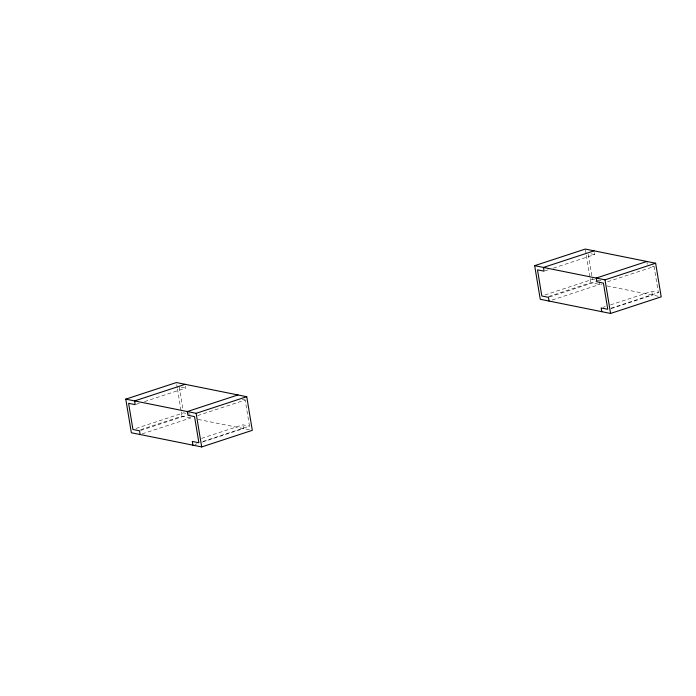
<?xml version="1.0" encoding="UTF-8"?>
<svg xmlns="http://www.w3.org/2000/svg" width="696" height="696" viewBox="0 0 696 696"><rect width="100%" height="100%" fill="white"/><g stroke="black" fill="none" stroke-linecap="round" stroke-linejoin="round"><path stroke-width="0.52" stroke-dasharray="3.48 2.61" d="M136.233 404.315L139.331 403.297M144.498 401.609L185.815 388.055L185.51 386.184M545.116 270.831L548.222 269.813M553.381 268.125L594.706 254.571L594.393 252.7M136.033 428.458L183.553 412.867L186.371 413.433M544.916 294.974L592.435 279.383L595.263 279.957M140.653 429.71L181.969 416.156L192.87 418.357M548.5 296.566L590.861 282.672L601.762 284.873M140.557 430.459L186.015 415.547M549.448 296.975L596.968 281.393M598.908 281.123L600.979 280.453M142.21 433.86L190.765 417.931M197.647 415.599L245.166 400.009L249.499 426.152L201.979 441.743M607.573 281.776L654.057 266.533L658.381 292.677L610.862 308.258M552.128 300.037L599.648 284.447L599.186 281.645M201.579 438.384L242.904 424.83L249.499 426.152M603.241 307.275L605.303 306.597M610.47 304.9L651.787 291.346L658.381 292.677M194.967 444.492L197.038 443.813M202.197 442.117L243.522 428.562L242.904 424.83M611.088 308.632L652.404 295.078L651.787 291.346M590.939 253.805L594.706 254.571M652.169 266.15L654.057 266.533M596.202 280.14L599.03 280.714M607.034 285.934L660.226 296.653M181.108 387.098L185.815 388.055M242.339 399.443L245.166 400.009M187.32 413.624L190.147 414.198M198.151 419.418L249.385 429.745M646.993 262.401L647.306 264.262M588.285 254.284L592.435 279.383M585.466 250.108L586.163 254.31M586.337 255.362L589.99 277.426M590.164 278.47L590.861 282.672M179.22 386.724L182.857 408.683M176.749 384.644L177.271 387.794M177.445 388.846L181.099 410.91M181.273 411.954L181.969 416.156"/><path stroke-width="1.04" d="M125.785 399.147L176.401 382.548L246.749 396.72L252.309 430.337L201.692 446.936L131.353 432.764L125.785 399.147L196.133 413.328L246.749 396.72M534.676 265.663L585.293 249.064L655.632 263.236L661.2 296.853L610.583 313.452L540.244 299.28L534.676 265.663L605.015 279.844L655.632 263.236M185.197 384.314L134.58 400.922L135.198 404.654L128.603 403.323L132.936 429.467L139.531 430.798L140.148 434.539M594.088 250.83L543.472 267.438L544.089 271.17L537.495 269.848L541.819 295.991L548.413 297.314L549.031 301.055M237.954 394.945L187.337 411.553L187.955 415.286L194.549 416.617L198.882 442.76L192.287 441.429L192.905 445.17M646.845 261.461L596.228 278.069L596.846 281.802L603.441 283.133L607.765 309.276L601.17 307.945L601.788 311.686M605.015 279.844L610.583 313.452M196.133 413.328L201.692 446.936"/></g></svg>
